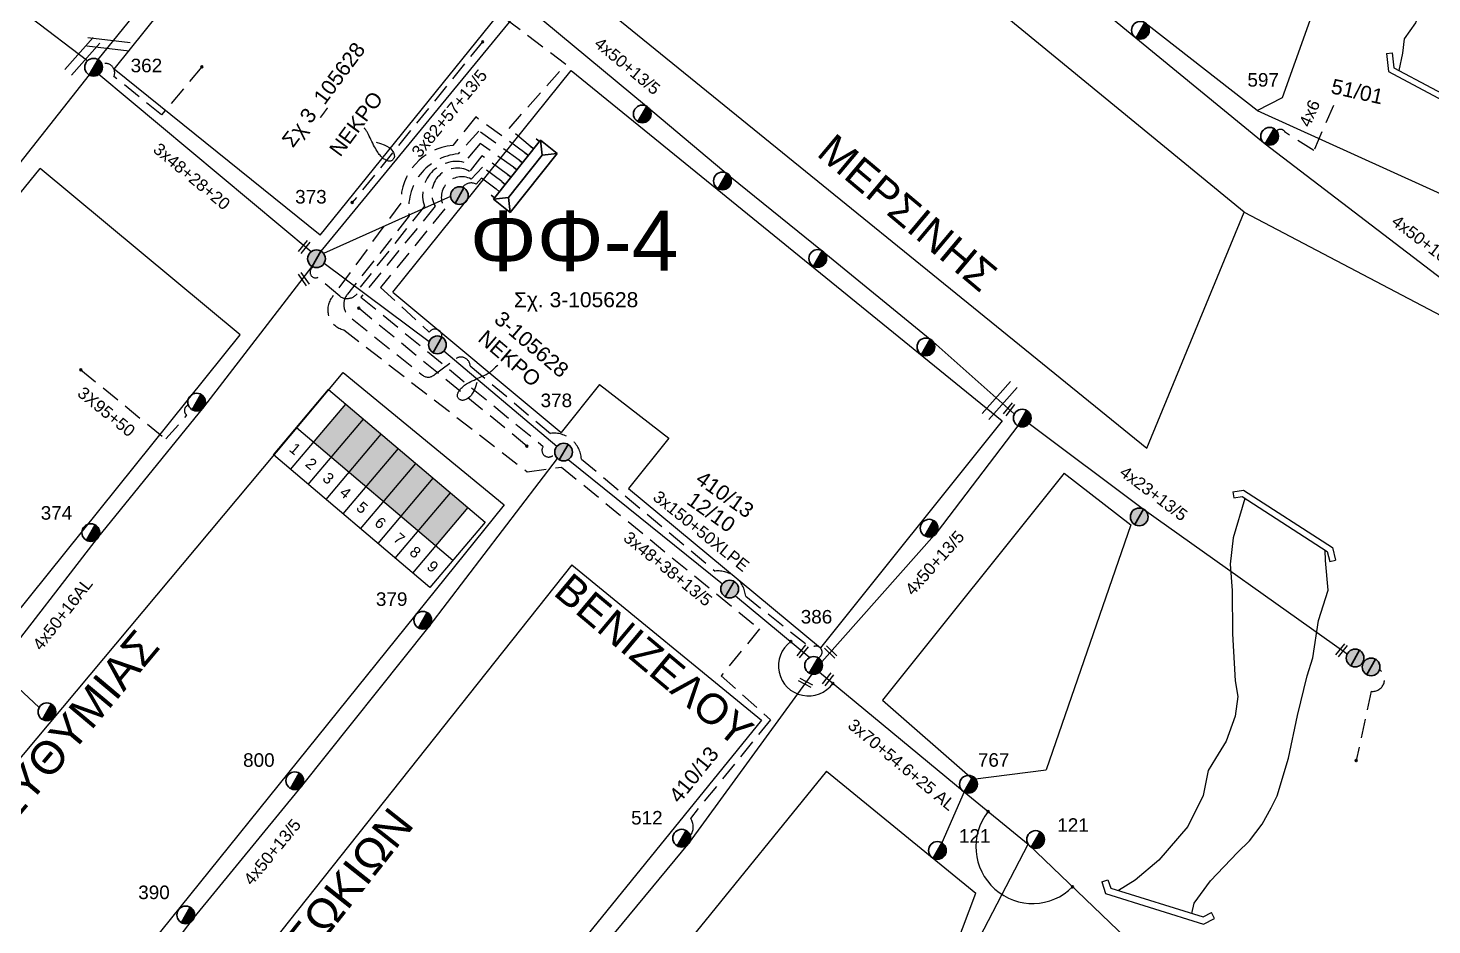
# Model space of a CAD drawing. Header units: millimetres. Extents: x 1421 to 7547, y 822 to 1873.
# Drawn here: x 5586.3 to 5773.2, y 932.8 to 1052.2 of the extents above; entities that cross this region are included whole.
import ezdxf
from ezdxf.enums import TextEntityAlignment as Align

# ---------------------------------------------------------------- set-up
doc = ezdxf.new("R2010")
doc.units = ezdxf.units.MM
doc.linetypes.add('DASHED', pattern=[19.05, 12.7, -6.35])
doc.layers.get('0').update_dxf_attribs({"lineweight": 30})
for name, color, linetype, lineweight in [('3x150+50', 7, 'Continuous', 30), ('3x48+28+16_5', 7, 'Continuous', 30), ('3x48+38', 7, 'Continuous', 30), ('3x82+57+13_5', 7, 'Continuous', 30), ('4x23+13_5', 7, 'Continuous', 30), ('4x50+13_5', 7, 'Continuous', 30), ('4x50+16_5', 7, 'Continuous', 30), ('Pillar OTE', 7, 'Continuous', 30), ('TEXT_ΚΑΛΩΔΙΩΝ', 7, 'Continuous', 30), ('Άγνωστα', 7, 'Continuous', 30), ('Άγνωστο εναέριο καλώδιο', 7, 'Continuous', 30), ('Άγνωστο Υπόγειο Καλώδιο', 7, 'DASHED', 30), ('Γυμνά εναέρια ΧΤ και ΦΟΠ (3Φ)   4x50+16AL', 7, 'Continuous', 30), ('Καλωδια ΧΤ  3X95+50', 7, 'Continuous', 30), ('Καλώδια ΧΤ   3x150+50CU', 7, 'DASHED', 30), ('Μηχανική τομή', 7, 'Continuous', 30), ('Στύλος Ξύλινος', 7, 'Continuous', 30), ('Στύλος Ξύλινος @ 1', 7, 'Continuous', 30), ('Στύλος ΦΜ', 7, 'Continuous', 30), ('Στύλος ΦΜ @ 1', 7, 'Continuous', 30), ('ΣΥΝ.ΚΑΛ4Χ6', 7, 'YPARXSK3X70+54', 30), ('Συνδέσεις', 7, 'Continuous', 30), ('Συνεστραμμένα ΧΤ   3x70+54.6+25 AL', 7, 'SYN_LINE', 30), ('Τομή', 7, 'Continuous', 30), ('Υποσταθμός πόλεως', 7, 'Continuous', 30), ('Υπόβαθρο ΔΕΗ', 7, 'Continuous', 30), ('Υπόγεια Καλώδια Δικτύου ΧΤ  4x6', 7, 'DASHED', 30)]:
    doc.layers.add(name, color=color, linetype=linetype, lineweight=lineweight)
doc.styles.add('arial', font='arial.ttf')
doc.styles.get("Standard").update_dxf_attribs({"font": 'arial.ttf'})
doc.linetypes.add('FRIDI', pattern='A,0.5,-0.001,["|",Standard,S=0.5,R=0,X=0,Y=0.16],-0.001', length=0.502)
doc.linetypes.add('SYN_LINE', pattern='A,0.5,-0.0001,["/\\/\\/\\/",Standard,S=0.1,R=0,X=0,Y=-0.05],-0.25', length=0.7501)
doc.linetypes.add('YPARXSK3X70+54', pattern='A,2.5,[131,ltypeshp.shx,S=1,R=0,X=-9e-10,Y=0],-1e-11,[131,ltypeshp.shx,S=-1,R=180,X=2,Y=0],-4.1,[131,ltypeshp.shx,S=1,R=0,X=-0.1,Y=0],-1.9,2,0', length=10.5)

# ---------------------------------------------------------------- blocks, each defined once
blk = doc.blocks.new('ΥΠΑΡΧΩΝ ΤΣΙΜΕΝΤΕΝΙΟΣ ΣΤΥΛΟΣ')
at = {"layer": 'Στύλος ΦΜ'}
blk.add_hatch(color=7, dxfattribs=at).paths.add_polyline_path([(-1.29, -2.28, 0.574793), (2.62, 0, 0.268822), (1.3, 2.27)])
at = {"layer": 'Στύλος ΦΜ', "color": 7}
blk.add_line((-1.29, -2.28), (1.3, 2.27), dxfattribs=at)
blk.add_circle((0, 0), 2.62, dxfattribs=at)
at = {"layer": 'Στύλος ΦΜ', "flags": 4}
for tag, p in [('ΑΡΙΘΜΟΣ', (-4.68, 8.05)), ('ΤΥΠΟΣ', (-4.91, 3.03))]:
    blk.add_attdef(tag, p, '', height=4, dxfattribs=at)
blk = doc.blocks.new('ΥΠΑΡΧΩΝ ΞΥΛΙΝΟΣ ΣΤΥΛΟΣ')
at = {"layer": 'Στύλος Ξύλινος'}
h = blk.add_hatch(color=7, dxfattribs=at)
h.paths.add_polyline_path([(-2.62, 0, 0.270008), (-1.29, -2.28), (1.3, 2.27, 0.576266)])
h.paths.add_polyline_path([(-1.29, -2.28, 0.574793), (2.62, 0, 0.268822), (1.3, 2.27)])
at = {"layer": 'Στύλος Ξύλινος', "color": 7}
blk.add_line((-1.29, -2.28), (1.3, 2.27), dxfattribs=at)
blk.add_circle((0, 0), 2.62, dxfattribs=at)
at = {"layer": 'Στύλος Ξύλινος', "flags": 4}
for tag, p in [('ΑΡΙΘΜΟΣ', (-4.91, 8.6)), ('ΤΥΠΟΣ', (-4.85, 3.39))]:
    blk.add_attdef(tag, p, '', height=4, dxfattribs=at)
blk = doc.blocks.new('ΥΠΟΣΤΑΘΜΟΣ ΠΟΛΕΩΣ 9 ΑΝΑΧΩΡΗΣΕΩΝ')
at = {"layer": 'Υποσταθμός πόλεως', "ltscale": 40}
for p, q in [((-9.63, -2.82), (-9.63, -4)), ((-7.12, -2.82), (-7.12, -4)), ((-4.84, -2.82), (-4.84, -4)), ((-2.36, -2.82), (-2.36, -4)), ((0.09, -2.82), (0.09, -4)), ((2.55, -2.82), (2.55, -4)), ((5.02, -2.82), (5.02, -4)), ((7.48, -2.82), (7.48, -4)), ((9.61, -2.82), (9.61, -4))]:
    blk.add_line(p, q, dxfattribs=at)
blk.add_lwpolyline([(-10.02, 2.82), (10.02, 2.82), (10.02, -2.82), (-10.02, -2.82)], close=True, dxfattribs=at)
for points in [[(-7.21, 0), (-10.02, 2.82)], [(-10.02, -2.82), (-7.21, 0)], [(-7.21, 0), (7.21, 0)], [(7.21, 0), (10.02, 2.82)], [(10.02, -2.82), (7.21, 0)]]:
    blk.add_lwpolyline(points, dxfattribs=at)
at = {"layer": 'Υποσταθμός πόλεως', "linetype": 'SYN_LINE', "ltscale": 40, "flags": 1}
for tag, p in [('ΜΕΤΑΣΧΗΜΑΤΙΣΜΟΣ', (10.79, 1.71)), ('ΙΣΧΥΣ', (10.77, -1.08)), ('ΑΡΙΘΜΟΣ', (10.89, -3.8))]:
    blk.add_attdef(tag, p, '', height=1.8, dxfattribs=at)
blk = doc.blocks.new('_ΣΥΝΔΕΣΗ')
at = {"layer": 'Συνδέσεις', "linetype": 'SYN_LINE', "ltscale": 40}
blk.add_hatch(color=256, dxfattribs=at).paths.add_polyline_path([(0.5, -0.01, 1), (-0.5, -0.01, 1)])
at = {"layer": 'Συνδέσεις'}
blk.add_circle((0, -0.01), 0.5, dxfattribs=at)
blk = doc.blocks.new('ΜΗΧΑΝΙΚΗ ΤΟΜΗ')
at = {"layer": 'Μηχανική τομή', "lineweight": -3, "ltscale": 40}
for p, q in [((-3.78, 1.15), (3.8, 1.15)), ((3.8, -0.4), (-3.78, -0.4))]:
    blk.add_line(p, q, dxfattribs=at)
blk = doc.blocks.new('ΤΟΜΗ')
at = {"layer": 'Τομή', "lineweight": -3, "ltscale": 40}
for p, q in [((-11.37, 1.1), (11.37, 1.1)), ((11.37, -3.57), (-11.37, -3.57))]:
    blk.add_line(p, q, dxfattribs=at)

msp = doc.modelspace()

# ---------------------------------------------------------------- hatches: boundary and pattern name
at = {"layer": 'Καλώδια ΧΤ   3x150+50CU', "linetype": 'DASHED', "lineweight": -3, "ltscale": 0.2}
h = msp.add_hatch(color=173, dxfattribs=at)
h.dxf.hatch_style = 1
h.paths.add_polyline_path([(5624.32, 997.09), (5626.68, 995.09), (5630.96, 1000.14), (5628.6, 1002.14)])
h = msp.add_hatch(color=1, dxfattribs=at)
h.dxf.hatch_style = 1
h.paths.add_polyline_path([(5626.68, 995.09), (5629.04, 993.08), (5633.32, 998.14), (5630.96, 1000.14)])
h = msp.add_hatch(color=6, dxfattribs=at)
h.dxf.hatch_style = 1
h.paths.add_polyline_path([(5635.59, 996.23), (5633.32, 998.14), (5629.04, 993.08), (5631.3, 991.16)])
h = msp.add_hatch(color=27, dxfattribs=at)
h.dxf.hatch_style = 1
h.paths.add_polyline_path([(5633.62, 989.19), (5637.91, 994.26), (5635.59, 996.23), (5631.3, 991.16)])
h = msp.add_hatch(color=2, dxfattribs=at)
h.dxf.hatch_style = 1
h.paths.add_polyline_path([(5640.24, 992.28), (5637.91, 994.26), (5633.62, 989.19), (5635.95, 987.21)])
h = msp.add_hatch(color=5, dxfattribs=at)
h.dxf.hatch_style = 1
h.paths.add_polyline_path([(5642.54, 990.34), (5640.24, 992.28), (5635.95, 987.21), (5638.25, 985.27)])
h = msp.add_hatch(color=85, dxfattribs=at)
h.dxf.hatch_style = 1
h.paths.add_polyline_path([(5644.83, 988.4), (5642.53, 990.34), (5638.25, 985.27), (5640.54, 983.33)])

# ---------------------------------------------------------------- linework, layer by layer
at = {"layer": '3x150+50', "color": 27, "linetype": 'DASHED', "lineweight": -3, "ltscale": 0.2}
msp.add_lwpolyline([(5653.15, 1036.5), (5650.32, 1038.82), (5657.86, 1047.37), (5649.5, 1053.69)], dxfattribs=at)
at = {"layer": '3x150+50', "color": 85, "linetype": 'DASHED', "lineweight": -3, "ltscale": 0.2}
msp.add_lwpolyline([(5652.44, 1035.61), (5645.88, 1040.38), (5642.83, 1036.58, 0.395113), (5635.91, 1028.9), (5626.71, 1016.31, 0.540067), (5628.31, 1012.04), (5652.73, 993.16), (5657.31, 993.77), (5683.65, 972.22), (5678.56, 965.99), (5685.12, 960.15), (5674.46, 947.02, -0.353161), (5674.43, 944.71, 3.020868)], format="xyb", dxfattribs=at)
at = {"layer": '3x150+50', "color": 5, "linetype": 'DASHED', "lineweight": -3, "ltscale": 0.2}
msp.add_lwpolyline([(5651.66, 1034.64), (5646.31, 1038.49), (5643.53, 1035.45, 0.431654), (5637.04, 1027.2), (5628.81, 1016.79, 0.458686), (5629.44, 1013.49), (5638.81, 1006.01, 0.383549), (5640.42, 1006.1), (5643.23, 1008.2, -0.58493), (5645.15, 1007.23), (5655.84, 998.25, -0.433355), (5659.96, 994.84), (5677.75, 979.93, -0.41785), (5681.82, 976.58), (5690.58, 969.66, -1.306879), (5691.46, 968.39, 19.988269)], format="xyb", dxfattribs=at)
at = {"layer": '3x150+50', "color": 6, "linetype": 'DASHED', "lineweight": -3, "ltscale": 0.2}
msp.add_lwpolyline([(5650.9, 1033.68), (5646.49, 1036.83), (5644.34, 1034.33, 0.587689), (5639.05, 1028.5), (5630.5, 1017.7, -0.549681), (5627.8, 1016.5), (5624.84, 1019.01)], format="xyb", dxfattribs=at)
at = {"layer": '3x150+50', "color": 173, "linetype": 'DASHED', "lineweight": -3, "ltscale": 0.2}
msp.add_lwpolyline([(5650.13, 1032.72), (5646.72, 1035.21), (5645.07, 1033.13, 0.764137), (5640.49, 1028.48), (5630.61, 1016.4), (5654.87, 996.52, 1.136101), (5656.42, 995.67, -5.165536)], format="xyb", dxfattribs=at)
at = {"layer": '3x150+50', "color": 1, "linetype": 'DASHED', "lineweight": -3, "ltscale": 0.2}
msp.add_lwpolyline([(5649.36, 1031.76), (5646.79, 1033.68), (5645.26, 1032.11, 0.778405), (5641.78, 1028.16), (5633.23, 1017.66), (5639.7, 1011.72, -0.808539), (5641.38, 1011.06, 3.76064)], format="xyb", dxfattribs=at)
at = {"layer": '3x150+50', "color": 2, "linetype": 'DASHED', "lineweight": -3, "ltscale": 0.2}
msp.add_lwpolyline([(5648.62, 1030.77), (5646.65, 1032.24), (5645.96, 1031.41)], dxfattribs=at)
msp.add_arc((5645.29, 1030.18), 1.41, 61.6412, 144.2607, dxfattribs=at)
at = {"layer": '3x150+50', "color": 6, "linetype": 'DASHED', "lineweight": -3, "ltscale": 0.2}
msp.add_arc((5624.58, 1019.71), 0.749, 113.3531, 290.4601, dxfattribs=at)
at = {"layer": '3x48+28+16_5', "color": 2, "lineweight": -3, "ltscale": 0.2}
msp.add_lwpolyline([(5558.56, 1075.45), (5579.04, 1059.43), (5594.24, 1047.86)], dxfattribs=at)
at = {"layer": '3x48+28+16_5', "color": 6, "lineweight": -3, "ltscale": 0.2}
msp.add_lwpolyline([(5623.98, 1022.44), (5595.73, 1046.04)], dxfattribs=at)
at = {"layer": '3x48+38', "color": 1, "lineweight": -3, "ltscale": 0.2}
for points in [[(5656.69, 996.53), (5641.62, 1009.2)], [(5658.21, 994.77), (5678.72, 978.21)], [(5680.45, 976.64), (5690.38, 968.44)]]:
    msp.add_lwpolyline(points, dxfattribs=at)
at = {"layer": '3x82+57+13_5', "color": 27, "lineweight": -3, "ltscale": 0.2}
msp.add_lwpolyline([(5651.37, 1054.21), (5625.27, 1022.52)], dxfattribs=at)
at = {"layer": '4x23+13_5', "color": 5, "lineweight": -3, "ltscale": 0.2}
msp.add_lwpolyline([(5719.55, 999.56), (5734.79, 988.16), (5761.91, 968.93)], dxfattribs=at)
at = {"layer": '4x50+13_5', "color": 27, "lineweight": -3, "ltscale": 0.2}
msp.add_lwpolyline([(5653.02, 1054.74), (5668.64, 1041.79), (5679.74, 1032.45), (5692, 1022.56), (5706.4, 1010.79), (5717.58, 1000.84)], dxfattribs=at)
at = {"layer": '4x50+13_5', "color": 5, "lineweight": -3, "ltscale": 0.2}
msp.add_lwpolyline([(5718.05, 999.27), (5707.31, 985.16), (5691.95, 967.83)], dxfattribs=at)
at = {"layer": '4x50+13_5', "color": 173, "lineweight": -3, "ltscale": 0.2}
msp.add_lwpolyline([(5582.06, 902.1), (5597.45, 919.41), (5608.41, 933.82), (5622.7, 951.27), (5639.68, 972.56), (5656.79, 994.91)], dxfattribs=at)
at = {"layer": '4x50+13_5', "color": 85, "lineweight": -3, "ltscale": 0.2}
msp.add_lwpolyline([(5690.64, 966.22), (5674.31, 943.79), (5651.36, 916.09), (5637.3, 898.53), (5631.78, 881.94)], dxfattribs=at)
at = {"layer": '4x50+16_5', "color": 27, "lineweight": -3, "ltscale": 0.2}
msp.add_lwpolyline([(5595.61, 1048.01), (5620.72, 1079.02), (5642, 1105.87), (5665.6, 1135.02), (5683.51, 1156.9)], dxfattribs=at)
at = {"layer": '4x50+16_5', "color": 1, "lineweight": -3, "ltscale": 0.2}
msp.add_lwpolyline([(5683.11, 1092.35), (5702.64, 1076.49), (5733.77, 1050.88), (5750.98, 1036.78)], dxfattribs=at)
at = {"layer": 'Pillar OTE', "lineweight": -3, "ltscale": 40}
for points in [[(5618.96, 995.4), (5626.31, 1004.08), (5647.14, 986.44), (5639.78, 977.74), (5618.96, 995.4)], [(5621.24, 993.46), (5628.6, 1002.14)], [(5623.6, 991.46), (5630.96, 1000.14)], [(5622.03, 999.03), (5642.85, 981.37)], [(5625.96, 989.46), (5633.32, 998.14)], [(5628.23, 987.54), (5635.59, 996.23)], [(5630.55, 985.56), (5637.91, 994.26)], [(5632.88, 983.59), (5640.24, 992.28)], [(5635.17, 981.64), (5642.54, 990.34)], [(5637.5, 979.67), (5644.86, 988.37)]]:
    msp.add_lwpolyline(points, dxfattribs=at)
at = {"layer": 'Άγνωστα', "lineweight": -3}
for points in [[(5632.64, 1037.03), (5633.22, 1036.86), (5633.7, 1036.68), (5634.07, 1036.49), (5634.36, 1036.3), (5634.57, 1036.12), (5634.73, 1035.94), (5634.84, 1035.78), (5634.92, 1035.63), (5634.98, 1035.5), (5635.02, 1035.39), (5635.05, 1035.3), (5635.06, 1035.21), (5635.07, 1035.14), (5635.06, 1035.07), (5635.04, 1035.01), (5635.02, 1034.95), (5634.99, 1034.88), (5634.95, 1034.82), (5634.91, 1034.75), (5634.86, 1034.69), (5634.81, 1034.64), (5634.75, 1034.59), (5634.69, 1034.54), (5634.63, 1034.51), (5634.56, 1034.49), (5634.49, 1034.48), (5634.41, 1034.48), (5634.33, 1034.48), (5634.25, 1034.5), (5634.17, 1034.53), (5634.09, 1034.56), (5634, 1034.6), (5633.91, 1034.64), (5633.82, 1034.69), (5633.72, 1034.75), (5633.63, 1034.81), (5633.53, 1034.89), (5633.44, 1034.97), (5633.34, 1035.06), (5633.24, 1035.16), (5633.15, 1035.27), (5633.05, 1035.39), (5632.95, 1035.52), (5632.85, 1035.67), (5632.75, 1035.83), (5632.64, 1036), (5632.53, 1036.2), (5632.42, 1036.4), (5632.3, 1036.63), (5632.18, 1036.87), (5632.06, 1037.11), (5631.94, 1037.36), (5631.82, 1037.6), (5631.71, 1037.82), (5631.6, 1038.03), (5631.51, 1038.21), (5631.42, 1038.37), (5631.35, 1038.49), (5631.29, 1038.59), (5631.24, 1038.67), (5631.19, 1038.73), (5631.15, 1038.78), (5631.12, 1038.81), (5631.1, 1038.84), (5631.08, 1038.86), (5631.07, 1038.87), (5631.06, 1038.89), (5631.06, 1038.89), (5631.05, 1038.9), (5631.05, 1038.9), (5631.05, 1038.9), (5631.05, 1038.9), (5631.05, 1038.9), (5631.05, 1038.9), (5631.05, 1038.9), (5631.05, 1038.9), (5631.05, 1038.9), (5631.05, 1038.9), (5631.05, 1038.9), (5631.05, 1038.9)], [(5646.05, 1005.02), (5645.86, 1004.43), (5645.67, 1003.97), (5645.47, 1003.6), (5645.27, 1003.32), (5645.08, 1003.11), (5644.89, 1002.96), (5644.73, 1002.85), (5644.58, 1002.78), (5644.45, 1002.72), (5644.33, 1002.68), (5644.24, 1002.66), (5644.15, 1002.65), (5644.08, 1002.65), (5644.01, 1002.66), (5643.95, 1002.68), (5643.89, 1002.7), (5643.83, 1002.74), (5643.76, 1002.78), (5643.7, 1002.82), (5643.64, 1002.87), (5643.59, 1002.92), (5643.54, 1002.98), (5643.5, 1003.04), (5643.47, 1003.11), (5643.45, 1003.18), (5643.44, 1003.25), (5643.44, 1003.32), (5643.45, 1003.4), (5643.47, 1003.48), (5643.5, 1003.56), (5643.53, 1003.65), (5643.57, 1003.73), (5643.62, 1003.82), (5643.67, 1003.91), (5643.73, 1004), (5643.8, 1004.09), (5643.88, 1004.19), (5643.96, 1004.28), (5644.06, 1004.38), (5644.16, 1004.47), (5644.27, 1004.56), (5644.4, 1004.66), (5644.53, 1004.75), (5644.68, 1004.85), (5644.84, 1004.94), (5645.02, 1005.04), (5645.22, 1005.15), (5645.43, 1005.25), (5645.66, 1005.36), (5645.9, 1005.48), (5646.15, 1005.59), (5646.4, 1005.7), (5646.64, 1005.81), (5646.87, 1005.92), (5647.08, 1006.02), (5647.27, 1006.11), (5647.42, 1006.18), (5647.55, 1006.26), (5647.66, 1006.32), (5647.75, 1006.38), (5647.84, 1006.44), (5647.91, 1006.5), (5647.99, 1006.57), (5648.07, 1006.64), (5648.15, 1006.72), (5648.24, 1006.8), (5648.34, 1006.89), (5648.44, 1006.98), (5648.53, 1007.06), (5648.61, 1007.14), (5648.69, 1007.21), (5648.76, 1007.27), (5648.81, 1007.32), (5648.84, 1007.34), (5648.83, 1007.34), (5648.78, 1007.29), (5648.68, 1007.2), (5648.51, 1007.05), (5648.28, 1006.83), (5647.97, 1006.54)]]:
    msp.add_lwpolyline(points, dxfattribs=at)
at = {"layer": 'Άγνωστο εναέριο καλώδιο', "color": 6, "lineweight": -3, "ltscale": 0.2}
msp.add_lwpolyline([(5594.44, 1045.96), (5572.77, 1018.58), (5554.86, 995.85), (5540.62, 978.5), (5508.97, 947.31)], dxfattribs=at)
at = {"layer": 'Άγνωστο εναέριο καλώδιο', "color": 2, "linetype": 'SYN_LINE', "lineweight": -3, "ltscale": 15}
msp.add_lwpolyline([(5642.55, 1029.79), (5625.64, 1022.19)], dxfattribs=at)
at = {"layer": 'Άγνωστο Υπόγειο Καλώδιο', "color": 7, "lineweight": -3, "ltscale": 0.2}
msp.add_lwpolyline([(5646.81, 1050.38), (5629.45, 1028.99)], dxfattribs=at)
at = {"layer": 'Άγνωστο Υπόγειο Καλώδιο', "color": 6, "lineweight": -3, "ltscale": 0.2}
msp.add_lwpolyline([(5609.44, 1047.04), (5604.05, 1040.64), (5597.73, 1045.77, 0.663864), (5596.12, 1047.42, 3.838028)], format="xyb", dxfattribs=at)
at = {"layer": 'Άγνωστο Υπόγειο Καλώδιο', "lineweight": -3, "ltscale": 0.2}
msp.add_lwpolyline([(5652.7, 996.57), (5630.31, 1014.91)], dxfattribs=at)
at = {"layer": 'Άγνωστο Υπόγειο Καλώδιο', "color": 5, "lineweight": -3, "ltscale": 0.2}
msp.add_lwpolyline([(5766.19, 966.78, -0.775463), (5765.1, 963.93), (5763.09, 954.71)], format="xyb", dxfattribs=at)
at = {"layer": 'Γυμνά εναέρια ΧΤ και ΦΟΠ (3Φ)   4x50+16AL', "color": 1, "lineweight": -3, "ltscale": 0.2}
msp.add_lwpolyline([(5750.98, 1036.78), (5784.81, 1010.93)], dxfattribs=at)
at = {"layer": 'Γυμνά εναέρια ΧΤ και ΦΟΠ (3Φ)   4x50+16AL', "color": 2, "lineweight": -3, "ltscale": 0.2}
msp.add_lwpolyline([(5546.78, 922.04), (5558.33, 937.47), (5570.23, 953.52), (5582.13, 967.01), (5595.56, 984.31), (5609.69, 1001.75), (5624.11, 1020.48)], dxfattribs=at)
at = {"layer": 'Καλωδια ΧΤ  3X95+50', "color": 2, "linetype": 'DASHED', "lineweight": -3, "ltscale": 0.2}
msp.add_lwpolyline([(5593.32, 1006.72), (5604.62, 997.51), (5607.45, 1000.67, -0.665059), (5607.64, 1001.99, 4.109474)], format="xyb", dxfattribs=at)
at = {"layer": 'ΣΥΝ.ΚΑΛ4Χ6', "color": 2, "linetype": 'SYN_LINE', "lineweight": -3, "ltscale": 20}
msp.add_lwpolyline([(5582.13, 967.01), (5587.76, 961.76)], dxfattribs=at)
at = {"layer": 'Συνεστραμμένα ΧΤ   3x70+54.6+25 AL', "color": 2, "lineweight": -3, "ltscale": 20}
msp.add_lwpolyline([(5625.7, 1020.89), (5639.71, 1010.5)], dxfattribs=at)
at = {"layer": 'Συνεστραμμένα ΧΤ   3x70+54.6+25 AL', "color": 1, "lineweight": -3, "ltscale": 20}
for points in [[(5691.63, 966.47), (5710.9, 950.54), (5719.43, 943.56), (5771.58, 893.58)], [(5704.74, 915.33), (5719.43, 943.56)]]:
    msp.add_lwpolyline(points, dxfattribs=at)
at = {"layer": 'Συνεστραμμένα ΧΤ   3x70+54.6+25 AL', "color": 1, "lineweight": -3, "ltscale": 8}
msp.add_lwpolyline([(5710.9, 950.54), (5707.92, 943.77)], dxfattribs=at)
at = {"layer": 'Υπόβαθρο ΔΕΗ', "lineweight": -3, "ltscale": 0.2}
for p, q in [((5625.19, 1024.64), (5597.75, 1046.73)), ((5614.51, 1011.38), (5587.89, 1033.5))]:
    msp.add_line(p, q, dxfattribs=at)
for points in [[(5597.75, 1046.73), (5684.49, 1154.71)], [(5625.19, 1024.64), (5711.96, 1132.1)], [(5685.05, 1079.5), (5664.38, 1053.77), (5735.22, 996.3)], [(5748.17, 1027.68), (5685.05, 1079.5)], [(5749.92, 1041.24), (5753.26, 1042.96), (5762.39, 1068.43)], [(5749.92, 1041.24), (5726.67, 1059.4)], [(5767.12, 1048.81), (5767.88, 1048.89)], [(5767.12, 1048.81), (5767.38, 1046.41), (5777.96, 1040.79), (5780.27, 1040.96)], [(5767.88, 1048.89), (5768.1, 1046.9), (5778.12, 1041.57), (5780.21, 1041.73)], [(5634.85, 1017.04), (5658.58, 1046.56)], [(5658.58, 1046.56), (5715.97, 999.92)], [(5749.92, 1041.24), (5798.72, 1019.09)], [(5542.83, 977.98), (5587.89, 1033.5)], [(5735.22, 996.3), (5748.17, 1027.68)], [(5748.17, 1027.68), (5793.72, 1003.77), (5780.94, 1010.48)], [(5634.85, 1017.04), (5657.28, 998.38)], [(5570.15, 956.18), (5614.51, 1011.38)], [(5557.21, 921.52), (5628.22, 1006.36)], [(5628.22, 1006.36), (5649.66, 988.76)], [(5662.37, 1004.74), (5657.28, 998.38)], [(5662.37, 1004.74), (5671.57, 997.6)], [(5715.97, 999.92), (5691.77, 969.7)], [(5671.57, 997.6), (5666.23, 990.94)], [(5724.23, 992.95), (5700.03, 962.73)], [(5724.23, 992.95), (5733.11, 986.07)], [(5666.23, 990.94), (5691.77, 969.7)], [(5746.67, 990.46), (5748.08, 990.69), (5759.95, 983.05), (5760.35, 981.38)], [(5746.67, 990.46), (5746.8, 989.67)], [(5649.66, 988.76), (5580.38, 902.78)], [(5746.8, 989.67), (5747.91, 989.85), (5759.24, 982.54), (5759.57, 981.2)], [(5733.11, 986.07), (5721.81, 953.48)], [(5759.57, 981.2), (5760.35, 981.38)], [(5658.67, 980.78), (5590.36, 894.67)], [(5658.67, 980.78), (5590.36, 894.67)], [(5658.67, 980.78), (5683.94, 960.1)], [(5700.03, 962.73), (5712.06, 952.24)], [(5683.94, 960.1), (5614.54, 874.54)], [(5692.58, 953.31), (5623.18, 867.75)], [(5692.58, 953.31), (5712.44, 937.05)], [(5712.06, 952.24), (5721.81, 953.48)], [(5729.21, 938.55), (5730.05, 938.84)], [(5729.21, 938.55), (5729.74, 937), (5742.78, 932.94), (5744.24, 933.68)], [(5730.05, 938.84), (5730.43, 937.72), (5742.7, 933.9), (5743.84, 934.47)], [(5629.56, 862.44), (5632.14, 862.69), (5637.24, 863.83), (5645.78, 866.46), (5657.39, 870.8), (5660.79, 872.56), (5667.76, 876.65), (5674.09, 881.01), (5680.77, 886.73), (5686.75, 892.7), (5693.75, 901.41), (5699.02, 908.84), (5702.59, 915.01), (5706.51, 922.23), (5709.79, 930.01), (5712.44, 937.05)], [(5744.24, 933.68), (5743.84, 934.47)]]:
    msp.add_lwpolyline(points, dxfattribs=at)
at = {"layer": 'Υπόβαθρο ΔΕΗ', "linetype": 'FRIDI', "lineweight": -3, "ltscale": 0.5}
for points in [[(5775.11, 1076.96), (5773.09, 1071.04), (5772.26, 1063.71), (5772.14, 1055.88), (5770.99, 1052.9), (5769.48, 1050.77), (5769.27, 1048.85), (5768.75, 1046.55)], [(5748.28, 989.6), (5746.71, 984.37), (5746.33, 980.83), (5746.56, 977.35), (5746.62, 971.56), (5747, 965.34), (5747.32, 963.24), (5747, 960.64), (5745.8, 957.31), (5744.37, 954.97), (5743.4, 953.38), (5742.7, 950.05), (5740.67, 945.94), (5736.81, 941.46), (5733.65, 938.77), (5731.44, 937.41)], [(5741.2, 934.37), (5741.53, 935.73), (5743.7, 938.68), (5747.28, 942.46), (5748.9, 944.04), (5750.56, 946.26), (5751.75, 948.43), (5752.58, 950.03), (5754.1, 955.02), (5755.29, 960.72), (5756.57, 965.98), (5757.32, 968.39), (5758.06, 973.34), (5759.37, 977.41), (5758.99, 981.35), (5758.95, 982.73)]]:
    msp.add_lwpolyline(points, dxfattribs=at)
at = {"layer": 'Υπόβαθρο ΔΕΗ', "lineweight": -3}
for centre, radius, start, end in [((5690.18, 967.31), 4, 126.0352, 324.4092), ((5720.01, 943.23), 7.54, 141.544, 315.0153)]:
    msp.add_arc(centre, radius, start, end, dxfattribs=at)
at = {"layer": 'Υπόγεια Καλώδια Δικτύου ΧΤ  4x6', "color": 1, "lineweight": -3, "ltscale": 0.2}
msp.add_lwpolyline([(5760.05, 1041.9), (5757.45, 1035.89), (5753.67, 1038.28, 0.531459), (5752.5, 1038.51, -4.187947)], format="xyb", dxfattribs=at)

# ---------------------------------------------------------------- block references
at = {"layer": 'Μηχανική τομή', "lineweight": -3, "xscale": 0.2499999999999189, "yscale": 0.2499999999999189, "zscale": 0.2499999999999189}
for p, rotation in [((5622.98, 1023.14), 231.3047982504175), ((5622.92, 1018.72), 304.2739792483103), ((5716.81, 1001.52), 231.3047982504175), ((5689.33, 969.31), 231.3047982504175), ((5693.07, 969.09), 315.4133934150479), ((5761.06, 969.45), 231.3047982504175), ((5692.71, 965.58), 231.3047982504175), ((5689.73, 964.97), 332.4765898227329)]:
    msp.add_blockref('ΜΗΧΑΝΙΚΗ ΤΟΜΗ', p, dxfattribs=dict(at, rotation=rotation))
at = {"layer": 'Στύλος Ξύλινος @ 1', "lineweight": -3, "ltscale": 40}
ref = msp.add_blockref('ΥΠΑΡΧΩΝ ΞΥΛΙΝΟΣ ΣΤΥΛΟΣ', (5624.69, 1021.5), dxfattribs=dict(at, xscale=0.4499999999998181, yscale=0.4499999999998181, zscale=0.4499999999998181))
ref.add_attrib('ΤΥΠΟΣ', '373', (5621.85, 1028.85), dxfattribs={"layer": 'Στύλος Ξύλινος', "height": 1.8, "flags": 4})
at = {"layer": 'Στύλος Ξύλινος @ 1', "lineweight": -3, "ltscale": 40, "xscale": 0.4499999999998181, "yscale": 0.4499999999998181, "zscale": 0.4499999999998181}
for p in [(5643.72, 1029.9), (5640.79, 1010.04), (5734.21, 987.14), (5679.69, 977.54), (5762.95, 968.36), (5765.08, 967.17)]:
    msp.add_blockref('ΥΠΑΡΧΩΝ ΞΥΛΙΝΟΣ ΣΤΥΛΟΣ', p, dxfattribs=at)
at = {"layer": 'Στύλος Ξύλινος @ 1', "lineweight": -3, "ltscale": 40}
ref = msp.add_blockref('ΥΠΑΡΧΩΝ ΞΥΛΙΝΟΣ ΣΤΥΛΟΣ', (5657.59, 995.77), dxfattribs=dict(at, xscale=0.4499999999998181, yscale=0.4499999999998181, zscale=0.4499999999998181))
ref.add_attrib('ΤΥΠΟΣ', '378', (5654.52, 1001.75), dxfattribs={"layer": 'Στύλος Ξύλινος', "height": 1.8, "flags": 4})
at = {"layer": 'Στύλος ΦΜ @ 1', "lineweight": -3, "ltscale": 40}
ref = msp.add_blockref('ΥΠΑΡΧΩΝ ΤΣΙΜΕΝΤΕΝΙΟΣ ΣΤΥΛΟΣ', (5734.36, 1051.91), dxfattribs=dict(at, xscale=0.4499999999998181, yscale=0.4499999999998181, zscale=0.4499999999998181))
ref.add_attrib('ΤΥΠΟΣ', '500', (5735.64, 1053.29), dxfattribs={"layer": 'Στύλος ΦΜ', "height": 1.8, "flags": 4})
ref = msp.add_blockref('ΥΠΑΡΧΩΝ ΤΣΙΜΕΝΤΕΝΙΟΣ ΣΤΥΛΟΣ', (5595.02, 1046.99), dxfattribs=dict(at, xscale=0.4499999999998181, yscale=0.4499999999998181, zscale=0.4499999999998181))
ref.add_attrib('ΤΥΠΟΣ', '362', (5599.95, 1046.32), dxfattribs={"layer": 'Στύλος ΦΜ', "height": 1.8, "flags": 4})
ref = msp.add_blockref('ΥΠΑΡΧΩΝ ΤΣΙΜΕΝΤΕΝΙΟΣ ΣΤΥΛΟΣ', (5751.57, 1037.8), dxfattribs=dict(at, xscale=0.4499999999998181, yscale=0.4499999999998181, zscale=0.4499999999998181))
ref.add_attrib('ΤΥΠΟΣ', '597', (5748.61, 1044.41), dxfattribs={"layer": 'Στύλος ΦΜ', "height": 1.8, "flags": 4})
at = {"layer": 'Στύλος ΦΜ @ 1', "lineweight": -3, "ltscale": 40, "xscale": 0.4499999999998181, "yscale": 0.4499999999998181, "zscale": 0.4499999999998181}
for p in [(5668.06, 1040.77), (5678.73, 1031.86), (5691.41, 1021.54), (5705.81, 1009.77), (5608.73, 1002.43), (5718.63, 1000.3), (5706.24, 985.64), (5588.8, 961.2)]:
    msp.add_blockref('ΥΠΑΡΧΩΝ ΤΣΙΜΕΝΤΕΝΙΟΣ ΣΤΥΛΟΣ', p, dxfattribs=at)
at = {"layer": 'Στύλος ΦΜ @ 1', "lineweight": -3, "ltscale": 40}
ref = msp.add_blockref('ΥΠΑΡΧΩΝ ΤΣΙΜΕΝΤΕΝΙΟΣ ΣΤΥΛΟΣ', (5594.65, 985.05), dxfattribs=dict(at, xscale=0.4499999999998181, yscale=0.4499999999998181, zscale=0.4499999999998181))
ref.add_attrib('ΤΥΠΟΣ', '374', (5587.98, 986.77), dxfattribs={"layer": 'Στύλος ΦΜ', "height": 1.8, "flags": 4})
ref = msp.add_blockref('ΥΠΑΡΧΩΝ ΤΣΙΜΕΝΤΕΝΙΟΣ ΣΤΥΛΟΣ', (5638.84, 973.39), dxfattribs=dict(at, xscale=0.4499999999998181, yscale=0.4499999999998181, zscale=0.4499999999998181))
ref.add_attrib('ΤΥΠΟΣ', '379', (5632.6, 975.3), dxfattribs={"layer": 'Στύλος ΦΜ', "height": 1.8, "flags": 4})
ref = msp.add_blockref('ΥΠΑΡΧΩΝ ΤΣΙΜΕΝΤΕΝΙΟΣ ΣΤΥΛΟΣ', (5690.87, 967.37), dxfattribs=dict(at, xscale=0.4499999999998181, yscale=0.4499999999998181, zscale=0.4499999999998181))
ref.add_attrib('ΤΥΠΟΣ', '386', (5689.15, 972.95), dxfattribs={"layer": 'Στύλος ΦΜ', "height": 1.8, "flags": 4})
ref = msp.add_blockref('ΥΠΑΡΧΩΝ ΤΣΙΜΕΝΤΕΝΙΟΣ ΣΤΥΛΟΣ', (5621.8, 952.03), dxfattribs=dict(at, xscale=0.4499999999998181, yscale=0.4499999999998181, zscale=0.4499999999998181))
ref.add_attrib('ΤΥΠΟΣ', '800', (5614.92, 953.88), dxfattribs={"layer": 'Στύλος ΦΜ', "height": 1.8, "flags": 4})
ref = msp.add_blockref('ΥΠΑΡΧΩΝ ΤΣΙΜΕΝΤΕΝΙΟΣ ΣΤΥΛΟΣ', (5711.48, 951.56), dxfattribs=dict(at, xscale=0.4499999999998181, yscale=0.4499999999998181, zscale=0.4499999999998181))
ref.add_attrib('ΤΥΠΟΣ', '767', (5712.73, 953.89), dxfattribs={"layer": 'Στύλος ΦΜ', "height": 1.8, "flags": 4})
ref = msp.add_blockref('ΥΠΑΡΧΩΝ ΤΣΙΜΕΝΤΕΝΙΟΣ ΣΤΥΛΟΣ', (5673.3, 944.38), dxfattribs=dict(at, xscale=0.4499999999998181, yscale=0.4499999999998181, zscale=0.4499999999998181))
ref.add_attrib('ΤΥΠΟΣ', '512', (5666.57, 946.2), dxfattribs={"layer": 'Στύλος ΦΜ', "height": 1.8, "flags": 4})
ref = msp.add_blockref('ΥΠΑΡΧΩΝ ΤΣΙΜΕΝΤΕΝΙΟΣ ΣΤΥΛΟΣ', (5707.34, 942.74), dxfattribs=dict(at, xscale=0.4499999999998181, yscale=0.4499999999998181, zscale=0.4499999999998181))
ref.add_attrib('ΤΥΠΟΣ', '121', (5710.21, 943.78), dxfattribs={"layer": 'Στύλος ΦΜ', "height": 1.8, "flags": 4})
ref = msp.add_blockref('ΥΠΑΡΧΩΝ ΤΣΙΜΕΝΤΕΝΙΟΣ ΣΤΥΛΟΣ', (5720.42, 944.2), dxfattribs=dict(at, xscale=0.4499999999998181, yscale=0.4499999999998181, zscale=0.4499999999998181))
ref.add_attrib('ΤΥΠΟΣ', '121', (5723.3, 945.23), dxfattribs={"layer": 'Στύλος ΦΜ', "height": 1.8, "flags": 4})
ref = msp.add_blockref('ΥΠΑΡΧΩΝ ΤΣΙΜΕΝΤΕΝΙΟΣ ΣΤΥΛΟΣ', (5607.28, 934.17), dxfattribs=dict(at, xscale=0.4499999999998181, yscale=0.4499999999998181, zscale=0.4499999999998181))
ref.add_attrib('ΤΥΠΟΣ', '390', (5600.96, 936.27), dxfattribs={"layer": 'Στύλος ΦΜ', "height": 1.8, "flags": 4})
at = {"layer": 'Συνδέσεις', "lineweight": -3, "xscale": 0.25, "yscale": 0.25, "zscale": 0.25}
for p in [(5646.81, 1050.38), (5609.44, 1047.04), (5629.45, 1028.99), (5630.31, 1014.91), (5593.32, 1006.72), (5652.7, 996.57), (5687.83, 970.55), (5693.44, 964.98), (5763.09, 954.71), (5714.1, 947.92), (5725.34, 937.9)]:
    msp.add_blockref('_ΣΥΝΔΕΣΗ', p, dxfattribs=at)
at = {"layer": 'Τομή', "lineweight": -3, "xscale": 0.2499999999998871, "yscale": 0.2499999999998871, "zscale": 0.2499999999998871}
for p, rotation in [((5593.75, 1048.23), 228.4492298168805), ((5596.98, 1049.72), 173.1505986397239), ((5715.86, 1002.43), 228.4492298168805)]:
    msp.add_blockref('ΤΟΜΗ', p, dxfattribs=dict(at, rotation=rotation))
at = {"layer": 'Υποσταθμός πόλεως', "lineweight": -3, "xscale": 0.4999999999999998, "yscale": 0.4999999999999998, "zscale": 0.4999999999999998, "rotation": 231.3956040799609}
msp.add_blockref('ΥΠΟΣΤΑΘΜΟΣ ΠΟΛΕΩΣ 9 ΑΝΑΧΩΡΗΣΕΩΝ', (5652.49, 1032.47), dxfattribs=at)

# ---------------------------------------------------------------- texts
at = {"lineweight": -3, "ltscale": 40, "attachment_point": 1, "style": 'arial'}
for s, insert, char_height, width, rotation in [('{\\H1.083x;MEΡΣΙΝΗΣ}', (5693.68, 1038.4), 3.7, 64.8866, 320), ('{\\H1.083x;BENIΖΕΛΟΥ}', (5658.64, 979.93), 3.7, 64.8866, 320), ('{\\H1.083x;ΑΓ. ΕΥΘΥΜΙΑΣ}', (5573.66, 940.31), 4, 42.6234, 50), ('{\\H1.083x;ΣΩΚΙΩΝ}', (5620.26, 930.86), 4, 42.6234, 51.6832)]:
    msp.add_mtext(s, dxfattribs=dict(at, insert=insert, char_height=char_height, width=width, rotation=rotation))
at = {"lineweight": -3, "ltscale": 30, "char_height": 1.47, "width": 10.1316, "attachment_point": 1, "rotation": 319.7467}
for s, insert in [('1', (5621.89, 997.12)), ('2', (5624.03, 995.14)), ('3', (5626.32, 993.21)), ('4', (5628.59, 991.29)), ('5', (5630.81, 989.31)), ('6', (5633.24, 987.28)), ('7', (5635.74, 985.17)), ('8', (5637.89, 983.38)), ('9', (5640.2, 981.46))]:
    msp.add_mtext(s, dxfattribs=dict(at, insert=insert))
at = {"layer": 'TEXT_ΚΑΛΩΔΙΩΝ', "lineweight": -3, "ltscale": 0.2}
for s, rotation, p in [('4x50+13/5', 320.3452, (5666.08, 1047.16)), ('3x82+57+13/5', 50.5256, (5642.37, 1040.85)), ('4x6', 66.6018, (5756.88, 1040.86)), ('3x48+28+20', 320.1199, (5608.09, 1032.46)), ('4x50+16AL', 322.613, (5772.66, 1023.36)), ('3X95+50', 320.8249, (5596.73, 1001.14)), ('4x23+13/5', 323.1904, (5736.14, 990.27)), ('3x150+50XLPE', 321.1022, (5675.91, 985.25)), ('3x48+38+13/5', 321.1022, (5671.47, 980.24)), ('4x50+13/5', 48.4524, (5706.98, 981.02)), ('4x50+16AL', 52.1794, (5590.89, 974.22)), ('3x70+54.6+25 AL', 320.4045, (5702.59, 954.17)), ('4x50+13/5', 50.6768, (5618.79, 942.55))]:
    msp.add_text(s, height=1.6, rotation=rotation, dxfattribs=at).set_placement(p, align=Align.MIDDLE_CENTER)
at = {"layer": 'Υπόβαθρο ΔΕΗ', "lineweight": -3, "char_height": 2, "attachment_point": 1}
for s, width, insert, rotation in [('Σχ 3_105628', 18.6704, (5619.94, 1037.35), 53.4924), ('51/01', 13.4847, (5760.04, 1045.49), 347.5488), ('NEKΡO', 18.6704, (5626.24, 1036.13), 53.4924), ('3-105628\\PNEKΡΟ', 13.4847, (5649.49, 1014.71), 319.5625), ('410/13', 13.4847, (5676.16, 993.44), 324.7141), ('12/10', 13.4847, (5674.96, 990.62), 324.7141), ('410/13', 13.4847, (5671.44, 950.16), 51)]:
    msp.add_mtext_dynamic_manual_height_columns(s, width=width, gutter_width=12.5, heights=[0], dxfattribs=dict(at, insert=insert, rotation=rotation))
at = {"layer": 'Υπόβαθρο ΔΕΗ', "lineweight": -3, "attachment_point": 1}
for s, insert, char_height in [('ΦΦ-4', (5645.09, 1027.9), 8), ('Σχ. 3-105628', (5650.97, 1017.05), 2)]:
    msp.add_mtext_dynamic_manual_height_columns(s, width=30.8332, gutter_width=12.5, heights=[0], dxfattribs=dict(at, insert=insert, char_height=char_height))

doc.saveas('drawing.dxf')
